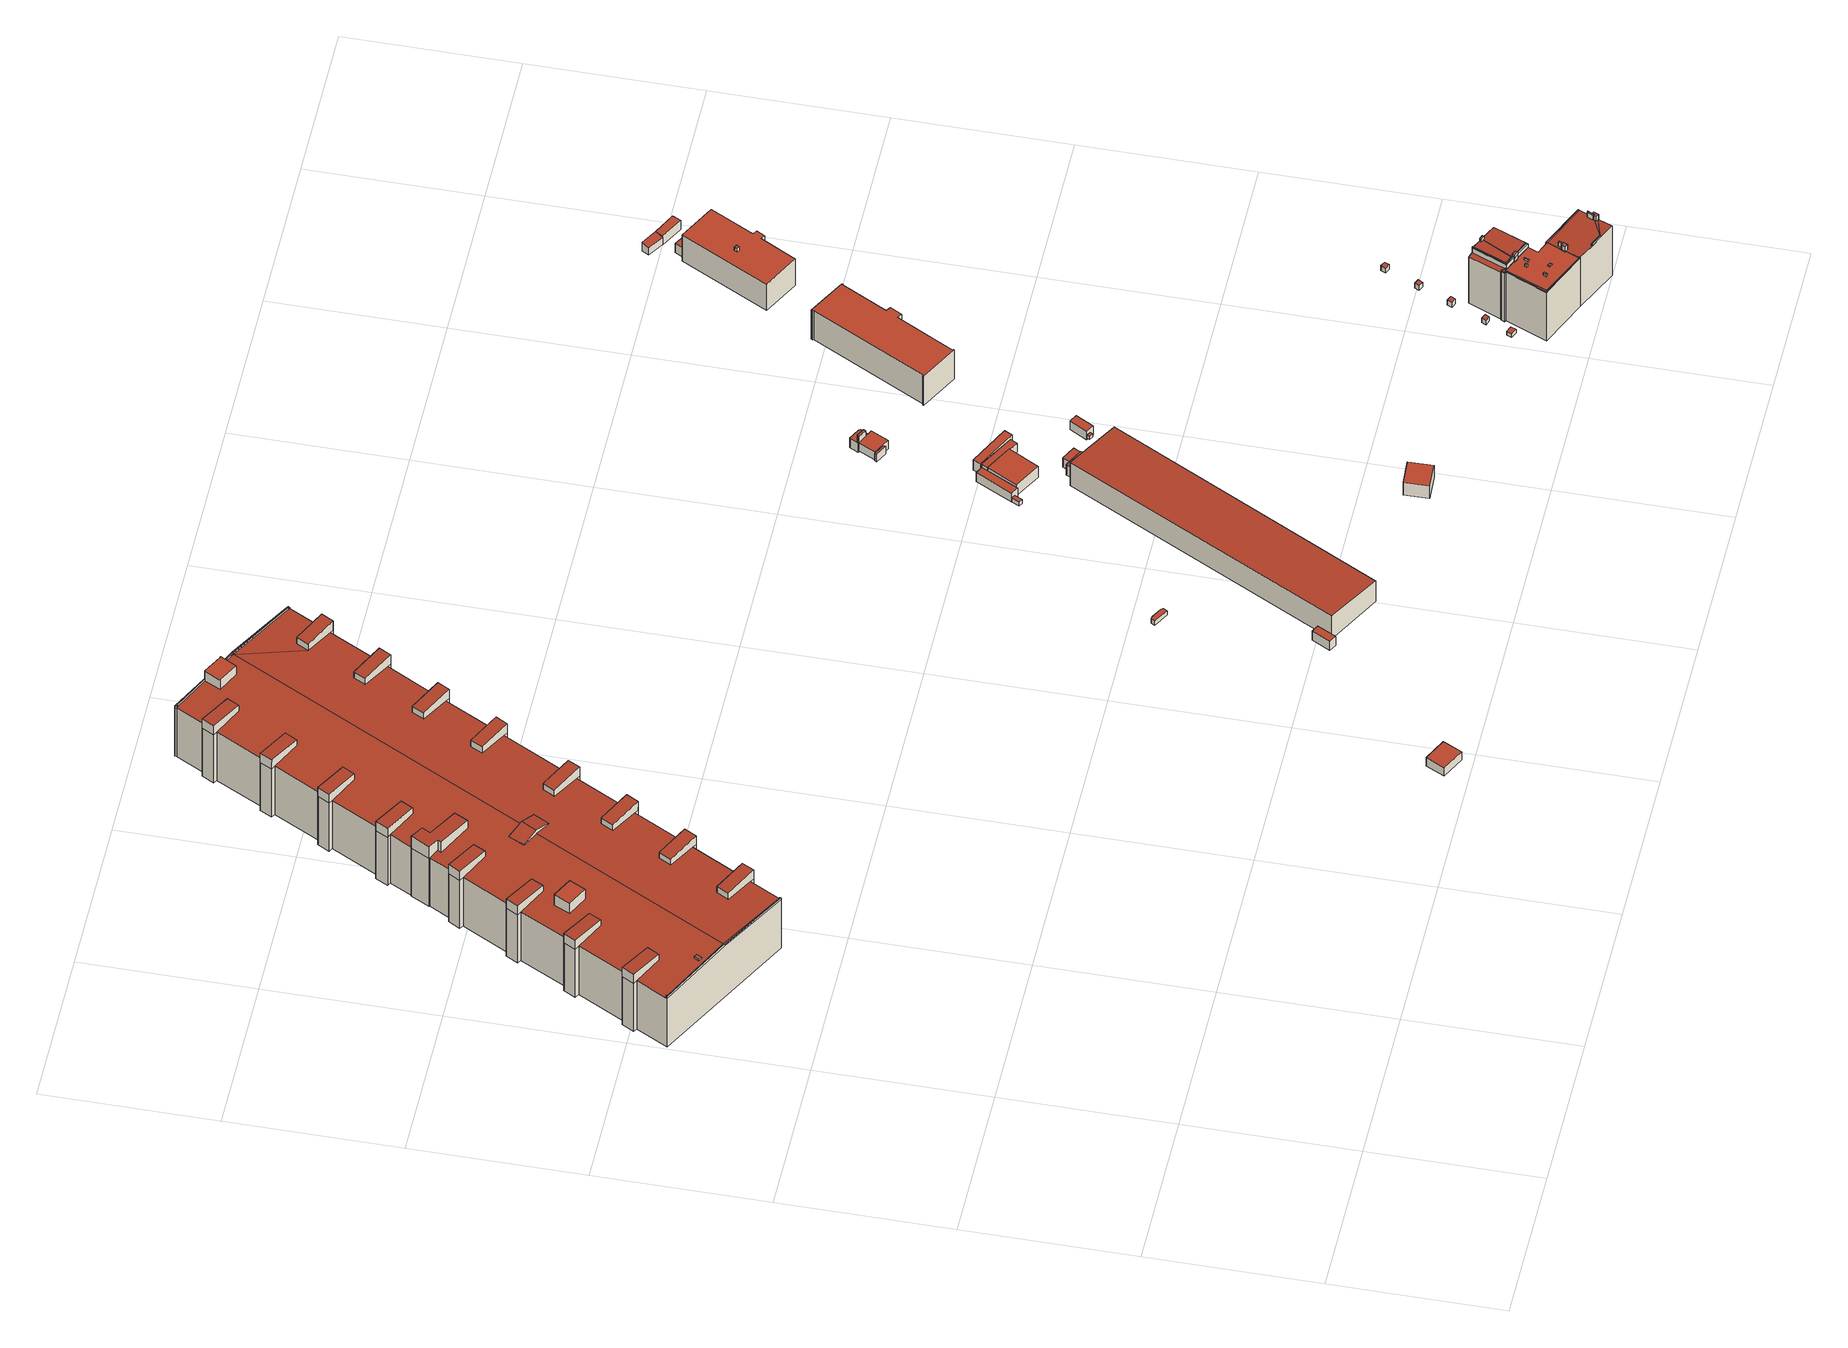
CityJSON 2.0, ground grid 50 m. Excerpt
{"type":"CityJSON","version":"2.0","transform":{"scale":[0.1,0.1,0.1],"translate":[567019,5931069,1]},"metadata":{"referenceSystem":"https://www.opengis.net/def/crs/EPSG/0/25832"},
"CityObjects":{
"building1":{"type":"Building","attributes":{"Grundfläche 2D":"8177.332605","Grundhöhe NN":"1.999"},"children":["building1-1"],"geometry":[{"type":"Solid","lod":"3","boundaries":[[[[0,1,2,3]],[[4,5,6,7]],[[8,9,10,11]],[[12,13,14,15]],[[16,17,18,19]],[[20,21,22,23]],[[24,25,26,27]],[[28,29,30,31]],[[32,33,34,35]],[[36,37,38,39]],[[40,41,42,43,44,45,46,47,48,49,50,51,52,53,54,55,56,57,58,59,60,61,62,63,64,65,66,67,68,69,70,71,72,73,74,75,76,77,78,79,80,81,82,83,84,85,86,87,88,89,90,91,92,93,94,95,96,97,98,99,100,101],[102,103,104,105]],[[106,107,108,57,109,110,111]],[[112,113,51,50,114,115,116,117,118,119,120,121,122,123,124,125,126,127,128,129,130,131,132,133,134,135,136,137,138,139,140,141,142,143,144,145,109,57,56]],[[146,147,148,149]],[[150,151,152,153]],[[151,154,155,156,157,152]],[[158,159,160,161,162,163,164,165,166]],[[167,168,169,170]],[[171,172,173,174,175,176,177,178,179,180]],[[179,181,180]],[[175,182,183,184,176]],[[182,185,186,187]],[[187,183,182]],[[185,188,189,186]],[[190,181,179]],[[190,191,192,181]],[[193,194,195]],[[195,194,196,197]],[[198,194,193]],[[199,200,201]],[[193,201,200,198]],[[199,202,203,200]],[[204,205,206,207]],[[208,209,210,211,212,213,214,215,216,217]],[[218,219,220,221]],[[222,223,224,225]],[[226,227,228,229]],[[230,231,232,233,234,235]],[[236,237,0,3]],[[94,1,0,237,95]],[[94,93,2,1]],[[92,236,3,2,93]],[[238,239,5,4]],[[239,140,139,6,5]],[[139,138,7,6]],[[137,238,4,7,138]],[[240,241,9,8]],[[44,10,9,241,45]],[[44,43,11,10]],[[43,42,240,8,11]],[[242,243,147,146]],[[74,148,147,243,75]],[[149,148,74,73]],[[72,242,146,149,73]],[[54,53,150,153]],[[53,52,51,113,155,154,151,150]],[[113,112,156,155]],[[112,56,55,54,153,152,157,156]],[[162,161,59,58,175,174,163]],[[174,173,172,171,166,165,164,163]],[[171,180,62,61,60,160,159,158,166]],[[161,160,60,59]],[[244,245,12,15]],[[245,128,127,13,12]],[[127,126,14,13]],[[125,244,15,14,126]],[[246,247,167,170]],[[247,120,119,168,167]],[[119,118,169,168]],[[117,246,170,169,118]],[[182,175,58,57]],[[185,182,57,108]],[[108,107,188,185]],[[107,106,189,188]],[[186,189,106,248]],[[178,177,176,184,183,187,186,248,249,250,190,179]],[[250,251,191,190]],[[251,65,64,192,191]],[[181,192,64,63]],[[180,181,63,62]],[[193,195,252,253,254,199,201]],[[254,116,202,199]],[[116,115,203,202]],[[200,203,115,114]],[[50,49,198,200,114]],[[194,198,49,48]],[[196,194,48,47]],[[47,46,197,196]],[[195,197,46,252]],[[255,256,204,207]],[[135,205,204,256,136]],[[135,134,206,205]],[[133,255,207,206,134]],[[214,213,257,258]],[[214,258,91,90,216,215]],[[90,89,217,216]],[[89,88,208,217]],[[88,87,209,208]],[[87,86,210,209]],[[86,85,211,210]],[[85,84,257,213,212,211]],[[259,260,16,19]],[[260,144,143,17,16]],[[18,17,143,142]],[[141,259,19,18,142]],[[261,262,218,221]],[[262,124,123,219,218]],[[220,219,123,122]],[[121,261,221,220,122]],[[263,264,20,23]],[[264,79,78,21,20]],[[22,21,78,77]],[[76,263,23,22,77]],[[265,266,223,222]],[[41,40,224,223,266]],[[225,224,40,101]],[[100,265,222,225,101]],[[267,268,24,27]],[[98,25,24,268,99]],[[98,97,26,25]],[[96,267,27,26,97]],[[269,270,29,28]],[[83,82,30,29,270]],[[82,81,31,30]],[[80,269,28,31,81]],[[271,272,226,229]],[[272,111,110,227,226]],[[110,109,228,227]],[[109,145,271,229,228]],[[273,274,32,35]],[[274,132,131,33,32]],[[131,130,34,33]],[[129,273,35,34,130]],[[275,276,231,230]],[[276,71,70,232,231]],[[70,69,233,232]],[[234,233,69,68]],[[234,68,67,235]],[[66,275,230,235,67]],[[39,38,103,102]],[[36,39,102,105]],[[37,36,105,104]],[[38,37,104,103]],[[242,72,277,278]],[[243,242,278,279]],[[75,243,279,280]],[[76,75,280,281]],[[263,76,281,282]],[[264,263,282,283]],[[79,264,283,284]],[[80,79,284,285]],[[269,80,285,286]],[[270,269,286,287]],[[84,83,288,289]],[[83,270,287,288]],[[257,84,289,290]],[[258,257,290,291]],[[92,91,292,293]],[[91,258,291,292]],[[236,92,293,294]],[[237,236,294,295]],[[95,237,295,296]],[[96,95,296,297]],[[267,96,297,298]],[[268,267,298,299]],[[99,268,299,300]],[[100,99,300,301]],[[265,100,301,302]],[[266,265,302,303]],[[41,266,303,304]],[[42,41,304,305]],[[240,42,305,306]],[[241,240,306,307]],[[45,241,307,308]],[[252,46,45,308,309]],[[254,253,252,309,310]],[[117,116,254,310,311]],[[246,117,311,312]],[[247,246,312,313]],[[120,247,313,314]],[[121,120,314,315]],[[261,121,315,316]],[[262,261,316,317]],[[124,262,317,318]],[[125,124,318,319]],[[244,125,319,320]],[[245,244,320,321]],[[128,245,321,322]],[[129,128,322,323]],[[273,129,323,324]],[[274,273,324,325]],[[132,274,325,326]],[[133,132,326,327]],[[255,133,327,328]],[[256,255,328,329]],[[137,136,330,331]],[[136,256,329,330]],[[238,137,331,332]],[[239,238,332,333]],[[140,239,333,334]],[[141,140,334,335]],[[259,141,335,336]],[[260,259,336,337]],[[144,260,337,338]],[[145,144,338,339]],[[271,145,339,340]],[[272,271,340,341]],[[342,248,106,111,343,344]],[[111,272,341,343]],[[250,249,248,342,345]],[[251,250,345,346]],[[65,251,346]],[[66,65,346,347]],[[275,66,347,348]],[[276,275,348,349]],[[71,276,349,350]],[[72,71,350,277]],[[341,340,339,338,337,336,335,334,333,332,331,330,329,328,327,326,325,324,323,322,321,320,319,318,317,316,315,314,313,312,311,310,309,308,307,306,305,304,303,302,301,300,299,298,297,296,295,294,293,292,291,290,289,288,287,286,285,284,283,282,281,280,279,278,277,350,349,348,347,346,345,342,344,343]]]],"semantics":{"surfaces":[{"type":"RoofSurface"},{"type":"WallSurface"},{"type":"GroundSurface"}],"values":[[0,0,0,0,0,0,0,0,0,0,0,0,0,0,0,0,0,0,0,0,0,0,0,0,0,0,0,0,0,0,0,0,0,0,0,0,0,0,1,1,1,1,1,1,1,1,1,1,1,1,1,1,1,1,1,1,1,1,1,1,1,1,1,1,1,1,1,1,1,1,1,1,1,1,1,1,1,1,1,1,1,1,1,1,1,1,1,1,1,1,1,1,1,1,1,1,1,1,1,1,1,1,1,1,1,1,1,1,1,1,1,1,1,1,1,1,1,1,1,1,1,1,1,1,1,1,1,1,1,1,1,1,1,1,1,1,1,1,1,1,1,1,1,1,1,1,1,1,1,1,1,1,1,1,1,1,1,1,1,1,1,1,1,1,1,1,1,1,1,1,1,1,1,1,1,1,1,1,1,1,1,1,1,1,1,1,1,1,1,1,1,1,1,1,1,1,1,1,1,1,1,1,1,1,1,1,1,1,1,1,1,1,1,1,1,1,1,2]]}}]},
"building1-1":{"type":"BuildingInstallation","parents":["building1"],"geometry":[{"type":"MultiSurface","lod":"3","boundaries":[[[351,352,353,354]],[[355,356,354,353]],[[351,354,356,357]],[[352,351,357,358]],[[358,355,353,352]]],"semantics":{"surfaces":[{"type":"RoofSurface"},{"type":"WallSurface"}],"values":[0,1,1,1,1]}}]},
"building2":{"type":"Building","attributes":{"Grundfläche 2D":"45.530945","Grundhöhe NN":"5.556"},"geometry":[{"type":"Solid","lod":"3","boundaries":[[[[359,360,361,362]],[[363,364,362,361]],[[364,365,359,362]],[[365,366,360,359]],[[366,363,361,360]],[[366,365,364,363]]]],"semantics":{"surfaces":[{"type":"RoofSurface"},{"type":"WallSurface"},{"type":"GroundSurface"}],"values":[[0,1,1,1,1,2]]}}]},
"building3":{"type":"Building","attributes":{"Grundfläche 2D":"14.935235","Grundhöhe NN":"5.887"},"geometry":[{"type":"Solid","lod":"3","boundaries":[[[[367,368,369,370]],[[371,372,370,369]],[[372,373,367,370]],[[373,374,368,367]],[[374,371,369,368]],[[374,373,372,371]]]],"semantics":{"surfaces":[{"type":"RoofSurface"},{"type":"WallSurface"},{"type":"GroundSurface"}],"values":[[0,1,1,1,1,2]]}}]},
"building4":{"type":"Building","attributes":{"Grundfläche 2D":"7.793244","Grundhöhe NN":"5.470"},"geometry":[{"type":"Solid","lod":"3","boundaries":[[[[375,376,377,378,379,380]],[[381,382,379,378]],[[382,383,380,379]],[[383,384,375,380]],[[384,385,376,375]],[[385,386,377,376]],[[386,381,378,377]],[[381,386,385,384,383,382]]]],"semantics":{"surfaces":[{"type":"RoofSurface"},{"type":"WallSurface"},{"type":"GroundSurface"}],"values":[[0,1,1,1,1,1,1,2]]}}]},
"building5":{"type":"Building","attributes":{"Grundfläche 2D":"1644.615748","Grundhöhe NN":"5.691"},"geometry":[{"type":"Solid","lod":"3","boundaries":[[[[387,388,389,390]],[[391,392,390,389]],[[392,393,387,390]],[[393,394,388,387]],[[394,391,389,388]],[[394,393,392,391]]]],"semantics":{"surfaces":[{"type":"RoofSurface"},{"type":"WallSurface"},{"type":"GroundSurface"}],"values":[[0,1,1,1,1,2]]}}]},
"building6":{"type":"Building","attributes":{"Grundfläche 2D":"3.080340","Grundhöhe NN":"5.452"},"geometry":[{"type":"Solid","lod":"3","boundaries":[[[[395,396,397,398]],[[399,400,398,397]],[[400,401,395,398]],[[401,402,396,395]],[[402,399,397,396]],[[402,401,400,399]]]],"semantics":{"surfaces":[{"type":"RoofSurface"},{"type":"WallSurface"},{"type":"GroundSurface"}],"values":[[0,1,1,1,1,2]]}}]},
"building7":{"type":"Building","attributes":{"Grundfläche 2D":"55.580099","Grundhöhe NN":"1.701"},"geometry":[{"type":"Solid","lod":"3","boundaries":[[[[403,404,405,406]],[[407,408,406,405]],[[408,409,403,406]],[[409,410,404,403]],[[410,407,405,404]],[[410,409,408,407]]]],"semantics":{"surfaces":[{"type":"RoofSurface"},{"type":"WallSurface"},{"type":"GroundSurface"}],"values":[[0,1,1,1,1,2]]}}]},
"building8":{"type":"Building","attributes":{"Grundfläche 2D":"29.846400","Grundhöhe NN":"5.433"},"geometry":[{"type":"Solid","lod":"3","boundaries":[[[[411,412,413,414]],[[412,411,415,416]],[[413,412,416,417]],[[414,413,417,418]],[[411,414,418,415]],[[416,415,418,417]]]],"semantics":{"surfaces":[{"type":"RoofSurface"},{"type":"WallSurface"},{"type":"GroundSurface"}],"values":[[0,1,1,1,1,2]]}}]},
"building9":{"type":"Building","attributes":{"Grundfläche 2D":"90.494295","Grundhöhe NN":"5.610"},"geometry":[{"type":"Solid","lod":"3","boundaries":[[[[419,420,421,422]],[[420,419,423,424]],[[421,420,424,425]],[[422,421,425,426]],[[419,422,426,423]],[[424,423,426,425]]]],"semantics":{"surfaces":[{"type":"RoofSurface"},{"type":"WallSurface"},{"type":"GroundSurface"}],"values":[[0,1,1,1,1,2]]}}]},
"building10":{"type":"Building","attributes":{"Grundfläche 2D":"14.494335","Grundhöhe NN":"5.691"},"geometry":[{"type":"Solid","lod":"3","boundaries":[[[[427,428,429,430]],[[431,432,430,429]],[[432,433,427,430]],[[433,434,428,427]],[[434,431,429,428]],[[434,433,432,431]]]],"semantics":{"surfaces":[{"type":"RoofSurface"},{"type":"WallSurface"},{"type":"GroundSurface"}],"values":[[0,1,1,1,1,2]]}}]},
"building11":{"type":"Building","attributes":{"Grundfläche 2D":"10.433059","Grundhöhe NN":"5.691"},"geometry":[{"type":"Solid","lod":"3","boundaries":[[[[435,436,437,438]],[[439,440,438,437]],[[440,441,435,438]],[[441,442,436,435]],[[442,439,437,436]],[[442,441,440,439]]]],"semantics":{"surfaces":[{"type":"RoofSurface"},{"type":"WallSurface"},{"type":"GroundSurface"}],"values":[[0,1,1,1,1,2]]}}]},
"building12":{"type":"Building","attributes":{"Grundfläche 2D":"28.286382","Grundhöhe NN":"5.795"},"geometry":[{"type":"Solid","lod":"3","boundaries":[[[[443,444,445,446]],[[444,443,447,448]],[[445,444,448,449]],[[446,445,449,450]],[[443,446,450,447]],[[448,447,450,449]]]],"semantics":{"surfaces":[{"type":"RoofSurface"},{"type":"WallSurface"},{"type":"GroundSurface"}],"values":[[0,1,1,1,1,2]]}}]},
"building13":{"type":"Building","attributes":{"Grundfläche 2D":"35.046767","Grundhöhe NN":"5.652"},"geometry":[{"type":"Solid","lod":"3","boundaries":[[[[451,452,453,454]],[[452,451,455,456]],[[453,452,456,457]],[[454,453,457,458]],[[451,454,458,455]],[[456,455,458,457]]]],"semantics":{"surfaces":[{"type":"RoofSurface"},{"type":"WallSurface"},{"type":"GroundSurface"}],"values":[[0,1,1,1,1,2]]}}]},
"building14":{"type":"Building","attributes":{"Grundfläche 2D":"2.552294","Grundhöhe NN":"5.401"},"geometry":[{"type":"Solid","lod":"3","boundaries":[[[[459,460,461,462,463]],[[459,464,465,466,461,460]],[[466,467,462,461]],[[467,468,463,462]],[[468,464,459,463]],[[466,465,464,468,467]]]],"semantics":{"surfaces":[{"type":"RoofSurface"},{"type":"WallSurface"},{"type":"GroundSurface"}],"values":[[0,1,1,1,1,2]]}}]},
"building15":{"type":"Building","attributes":{"Grundfläche 2D":"1.152206","Grundhöhe NN":"6.687"},"geometry":[{"type":"Solid","lod":"3","boundaries":[[[[469,470,471,472]],[[473,474,472,471]],[[474,475,469,472]],[[475,476,470,469]],[[476,473,471,470]],[[476,475,474,473]]]],"semantics":{"surfaces":[{"type":"RoofSurface"},{"type":"WallSurface"},{"type":"GroundSurface"}],"values":[[0,1,1,1,1,2]]}}]},
"building16":{"type":"Building","attributes":{"Grundfläche 2D":"30.667508","Grundhöhe NN":"5.374"},"geometry":[{"type":"Solid","lod":"3","boundaries":[[[[477,478,479,480,481]],[[479,478,465,482]],[[480,479,482,483]],[[484,477,481,480,483,485]],[[478,477,484,465]],[[483,482,465,484,485]]]],"semantics":{"surfaces":[{"type":"RoofSurface"},{"type":"WallSurface"},{"type":"GroundSurface"}],"values":[[0,1,1,1,1,2]]}}]},
"building17":{"type":"Building","attributes":{"Grundfläche 2D":"15.063356","Grundhöhe NN":"6.033"},"geometry":[{"type":"Solid","lod":"3","boundaries":[[[[486,487,488,489]],[[487,486,490,491]],[[488,487,491,492]],[[489,488,492,493]],[[486,489,493,490]],[[491,490,493,492]]]],"semantics":{"surfaces":[{"type":"RoofSurface"},{"type":"WallSurface"},{"type":"GroundSurface"}],"values":[[0,1,1,1,1,2]]}}]},
"building18":{"type":"Building","attributes":{"Grundfläche 2D":"12.378749","Grundhöhe NN":"4.749"},"children":["building18-1"],"geometry":[{"type":"Solid","lod":"3","boundaries":[[[[494,495,496,497,498,499,500,501]],[[502,497,496,495,494,503,504]],[[498,497,502,505]],[[499,498,505,506]],[[500,499,506,507]],[[501,500,507,508]],[[494,501,508,503]],[[506,505,502,504,503,508,507]]]],"semantics":{"surfaces":[{"type":"RoofSurface"},{"type":"WallSurface"},{"type":"GroundSurface"}],"values":[[0,1,1,1,1,1,1,2]]}}]},
"building18-1":{"type":"BuildingInstallation","parents":["building18"],"geometry":[{"type":"MultiSurface","lod":"3","boundaries":[[[509,510,511,512]],[[495,496,512,511]],[[496,513,509,512]],[[510,509,513,514]],[[514,495,511,510]]],"semantics":{"surfaces":[{"type":"RoofSurface"},{"type":"WallSurface"}],"values":[0,1,1,1,1]}}]},
"building19":{"type":"Building","attributes":{"Grundfläche 2D":"3.534161","Grundhöhe NN":"2.428"},"geometry":[{"type":"Solid","lod":"3","boundaries":[[[[515,516,517,518]],[[519,520,518,517]],[[520,521,515,518]],[[521,522,516,515]],[[522,519,517,516]],[[522,521,520,519]]]],"semantics":{"surfaces":[{"type":"RoofSurface"},{"type":"WallSurface"},{"type":"GroundSurface"}],"values":[[0,1,1,1,1,2]]}}]},
"building20":{"type":"Building","attributes":{"Grundfläche 2D":"477.364009","Grundhöhe NN":"5.325"},"geometry":[{"type":"Solid","lod":"3","boundaries":[[[[523,524,525,526,527,528,529,530,531,532,533,534,535,536,537,538]],[[539,540,528,527]],[[540,541,529,528]],[[541,542,530,529]],[[542,543,531,530]],[[543,544,532,531]],[[544,545,533,532]],[[545,546,534,533]],[[546,547,535,534]],[[547,548,536,535]],[[548,549,537,536]],[[549,550,538,537]],[[550,551,523,538]],[[551,552,524,523]],[[552,553,525,524]],[[553,554,526,525]],[[554,539,527,526]],[[548,547,546,545,544,543,542,541,540,539,554,553,552,551,550,549]]]],"semantics":{"surfaces":[{"type":"RoofSurface"},{"type":"WallSurface"},{"type":"GroundSurface"}],"values":[[0,1,1,1,1,1,1,1,1,1,1,1,1,1,1,1,1,2]]}}]},
"building21":{"type":"Building","attributes":{"Grundfläche 2D":"2.264526","Grundhöhe NN":"2.477"},"geometry":[{"type":"Solid","lod":"3","boundaries":[[[[555,556,557,558]],[[559,560,558,557]],[[560,561,555,558]],[[561,562,556,555]],[[562,559,557,556]],[[562,561,560,559]]]],"semantics":{"surfaces":[{"type":"RoofSurface"},{"type":"WallSurface"},{"type":"GroundSurface"}],"values":[[0,1,1,1,1,2]]}}]},
"building22":{"type":"Building","attributes":{"Grundfläche 2D":"2.430796","Grundhöhe NN":"2.696"},"geometry":[{"type":"Solid","lod":"3","boundaries":[[[[563,564,565,566]],[[567,568,566,565]],[[568,569,563,566]],[[569,570,564,563]],[[570,567,565,564]],[[570,569,568,567]]]],"semantics":{"surfaces":[{"type":"RoofSurface"},{"type":"WallSurface"},{"type":"GroundSurface"}],"values":[[0,1,1,1,1,2]]}}]},
"building23":{"type":"Building","attributes":{"Grundfläche 2D":"363.964312","Grundhöhe NN":"2.199"},"children":["building23-1","building23-2","building23-3","building23-4","building23-5","building23-6","building23-7","building23-8","building23-9","building23-10"],"geometry":[{"type":"Solid","lod":"3","boundaries":[[[[571,572,573,574,575,576,577,578,579,580,581,582,583,584,585,586,587,588,589,590,591,592,593]],[[594,595,596]],[[594,597,598,599]],[[600,595,594,599,601,602]],[[603,604,605,606,607,595,600,602,601,599,608,609,576]],[[610,611,608]],[[611,609,608]],[[612,607,606]],[[609,577,576]],[[577,609,613,614,578]],[[580,579,615,616]],[[581,580,616,617]],[[579,578,614,615]],[[582,581,617,618]],[[583,582,618,619]],[[585,584,620,621]],[[590,589,622,623]],[[584,583,619,620]],[[624,587,586,585,621,625]],[[589,588,626,622]],[[588,587,624,626]],[[591,590,623,627]],[[592,591,627,628]],[[593,592,628,629]],[[571,593,629,630]],[[594,596,631,632]],[[597,594,632,633]],[[598,597,633,634]],[[599,598,634,635]],[[610,608,599,635,636]],[[611,610,636,637]],[[611,637,613,609]],[[575,603,576]],[[603,575,574,604]],[[604,574,573,605]],[[606,605,573,572]],[[612,606,572,571]],[[595,607,612,571,630,631,596]],[[621,620,619,618,617,616,615,614,613,637,636,635,634,633,632,631,630,629,628,627,623,622,626,624,625]]]],"semantics":{"surfaces":[{"type":"RoofSurface"},{"type":"WallSurface"},{"type":"GroundSurface"}],"values":[[0,0,0,0,0,0,0,0,1,1,1,1,1,1,1,1,1,1,1,1,1,1,1,1,1,1,1,1,1,1,1,1,1,1,1,1,1,1,2]]}}]},
"building23-1":{"type":"BuildingInstallation","parents":["building23"],"geometry":[{"type":"MultiSurface","lod":"3","boundaries":[[[638,639,640,641]],[[641,640,642,643]],[[638,641,643,644]],[[639,638,644,645]],[[640,639,645,642]]],"semantics":{"surfaces":[{"type":"RoofSurface"},{"type":"WallSurface"}],"values":[0,1,1,1,1]}}]},
"building23-2":{"type":"BuildingInstallation","parents":["building23"],"geometry":[{"type":"MultiSurface","lod":"3","boundaries":[[[646,647,648,649]],[[649,648,650,651]],[[646,649,651,652]],[[647,646,652,653]],[[648,647,653,650]]],"semantics":{"surfaces":[{"type":"RoofSurface"},{"type":"WallSurface"}],"values":[0,1,1,1,1]}}]},
"building23-3":{"type":"BuildingInstallation","parents":["building23"],"geometry":[{"type":"MultiSurface","lod":"3","boundaries":[[[654,655,656,657]],[[657,656,658,659]],[[654,657,659,660]],[[655,654,660,661]],[[656,655,661,658]]],"semantics":{"surfaces":[{"type":"RoofSurface"},{"type":"WallSurface"}],"values":[0,1,1,1,1]}}]},
"building23-4":{"type":"BuildingInstallation","parents":["building23"],"geometry":[{"type":"MultiSurface","lod":"3","boundaries":[[[662,663,664,665]],[[665,664,666,667]],[[662,665,667,668]],[[663,662,668,669]],[[664,663,669,666]]],"semantics":{"surfaces":[{"type":"RoofSurface"},{"type":"WallSurface"}],"values":[0,1,1,1,1]}}]},
"building23-5":{"type":"BuildingInstallation","parents":["building23"],"geometry":[{"type":"MultiSurface","lod":"3","boundaries":[[[670,671,612,606,605,672,673,674,675,676,677,678,679]],[[612,571,572,606]],[[672,605,606,572,573,680]],[[673,672,680,681]],[[674,673,681,586]],[[586,587,675,674]],[[587,588,676,675]],[[588,589,677,676]],[[589,590,678,677]],[[590,591,679,678]],[[591,592,670,679]],[[592,593,671,670]],[[593,571,612,671]]],"semantics":{"surfaces":[{"type":"RoofSurface"},{"type":"WallSurface"}],"values":[0,1,1,1,1,1,1,1,1,1,1,1,1]}}]},
"building23-6":{"type":"BuildingInstallation","parents":["building23"],"geometry":[{"type":"MultiSurface","lod":"3","boundaries":[[[682,683,684,685]],[[685,684,686,687]],[[682,685,687,688]],[[683,682,688,689]],[[684,683,689,686]]],"semantics":{"surfaces":[{"type":"RoofSurface"},{"type":"WallSurface"}],"values":[0,1,1,1,1]}}]},
"building23-7":{"type":"BuildingInstallation","parents":["building23"],"geometry":[{"type":"MultiSurface","lod":"3","boundaries":[[[690,691,692,693,694]],[[695,690,694,696]],[[695,697,698,699,692,691,690]],[[699,700,693,692]],[[701,696,694,693,700]]],"semantics":{"surfaces":[{"type":"RoofSurface"},{"type":"WallSurface"}],"values":[0,1,1,1,1]}}]},
"building23-8":{"type":"BuildingInstallation","parents":["building23"],"geometry":[{"type":"MultiSurface","lod":"3","boundaries":[[[702,703,704,705]],[[595,706,703,702]],[[707,704,703,706]],[[707,607,705,704]],[[702,705,607,595]]],"semantics":{"surfaces":[{"type":"RoofSurface"},{"type":"WallSurface"}],"values":[0,1,1,1,1]}}]},
"building23-9":{"type":"BuildingInstallation","parents":["building23"],"geometry":[{"type":"MultiSurface","lod":"3","boundaries":[[[708,709,710,711,712,713,714,715,716,717]],[[597,598,709,708]],[[598,599,718,711,710,709]],[[718,719,720,601,721,714,713,712,711]],[[602,722,715,714,721]],[[717,716,715,722,600,723]],[[717,723,594,597,708]]],"semantics":{"surfaces":[{"type":"RoofSurface"},{"type":"WallSurface"}],"values":[0,1,1,1,1,1,1]}}]},
"building23-10":{"type":"BuildingInstallation","parents":["building23"],"geometry":[{"type":"MultiSurface","lod":"3","boundaries":[[[724,725,726,727,728]],[[726,725,729,730]],[[727,726,730,731]],[[731,732,728,727]],[[729,725,724,728,732,733]]],"semantics":{"surfaces":[{"type":"RoofSurface"},{"type":"WallSurface"}],"values":[0,1,1,1,1]}}]},
"building24":{"type":"Building","attributes":{"Grundfläche 2D":"128.311262","Grundhöhe NN":"2.653"},"children":["building24-1","building24-2","building24-3","building24-4","building24-5"],"geometry":[{"type":"Solid","lod":"3","boundaries":[[[[734,735,736,737]],[[738,739,740,741,742,743,744,745,746,747,748,749,736],[734,737,736,735]],[[750,747,746]],[[751,752,753,754,755,756]],[[736,749,757,758]],[[738,736,758,759]],[[739,738,759,760]],[[740,739,760,761]],[[741,740,761,762]],[[742,741,762,763]],[[764,756,750,746,745,744,743,742,763,765]],[[766,767,757,749,748,747,750,756,755]],[[751,756,764,768]],[[752,751,768,769]],[[753,752,769,770]],[[754,753,770,771]],[[755,754,771,766]],[[758,757,767,766,771,770,769,768,764,765,763,762,761,760,759]]]],"semantics":{"surfaces":[{"type":"RoofSurface"},{"type":"WallSurface"},{"type":"GroundSurface"}],"values":[[0,0,0,0,1,1,1,1,1,1,1,1,1,1,1,1,1,2]]}}]},
"building24-1":{"type":"BuildingInstallation","parents":["building24"],"geometry":[{"type":"MultiSurface","lod":"3","boundaries":[[[772,773,774,775,776]],[[745,777,772,776]],[[778,774,773,772,777,734]],[[778,743,775,774]],[[743,744,745,776,775]]],"semantics":{"surfaces":[{"type":"RoofSurface"},{"type":"WallSurface"}],"values":[0,1,1,1,1]}}]},
"building24-2":{"type":"BuildingInstallation","parents":["building24"],"geometry":[{"type":"MultiSurface","lod":"3","boundaries":[[[779,780,781,782,783,784,785]],[[786,787,788,783,782,781]],[[747,748,749,779,785,784]],[[780,779,749,736]]],"semantics":{"surfaces":[{"type":"RoofSurface"},{"type":"WallSurface"}],"values":[0,1,1,1]}}]},
"building24-3":{"type":"BuildingInstallation","parents":["building24"],"geometry":[{"type":"MultiSurface","lod":"3","boundaries":[[[789,790,791,792,793,794,795,796]],[[738,739,792,791]],[[740,797,798,799,800,795,794,793,792,739]],[[737,735,789,796,795,800]],[[786,781,780,736,738,791,790,789,735]]],"semantics":{"surfaces":[{"type":"RoofSurface"},{"type":"WallSurface"}],"values":[0,1,1,1,1]}}]},
"building24-4":{"type":"BuildingInstallation","parents":["building24"],"geometry":[{"type":"MultiSurface","lod":"3","boundaries":[[[798,797,801,802]],[[803,804,802,801]],[[798,802,804,799]],[[740,803,801,797]]],"semantics":{"surfaces":[{"type":"RoofSurface"},{"type":"WallSurface"}],"values":[0,1,1,1]}}]},
"building24-5":{"type":"BuildingInstallation","parents":["building24"],"geometry":[{"type":"MultiSurface","lod":"3","boundaries":[[[805,806,784,783,807,808]],[[788,809,807,783]],[[809,810,808,807]],[[805,808,810,746]],[[746,750,806,805]],[[750,747,784,806]]],"semantics":{"surfaces":[{"type":"RoofSurface"},{"type":"WallSurface"}],"values":[0,1,1,1,1,1]}}]},
"building25":{"type":"Building","attributes":{"Grundfläche 2D":"2.345097","Grundhöhe NN":"3.035"},"geometry":[{"type":"Solid","lod":"3","boundaries":[[[[811,812,813,814]],[[815,816,814,813]],[[816,817,811,814]],[[817,818,812,811]],[[818,815,813,812]],[[818,817,816,815]]]],"semantics":{"surfaces":[{"type":"RoofSurface"},{"type":"WallSurface"},{"type":"GroundSurface"}],"values":[[0,1,1,1,1,2]]}}]},
"building26":{"type":"Building","attributes":{"Grundfläche 2D":"2.380769","Grundhöhe NN":"3.156"},"geometry":[{"type":"Solid","lod":"3","boundaries":[[[[819,820,821,822]],[[823,824,822,821]],[[824,825,819,822]],[[825,826,820,819]],[[826,823,821,820]],[[826,825,824,823]]]],"semantics":{"surfaces":[{"type":"RoofSurface"},{"type":"WallSurface"},{"type":"GroundSurface"}],"values":[[0,1,1,1,1,2]]}}]},
"building27":{"type":"Building","attributes":{"Grundfläche 2D":"357.229988","Grundhöhe NN":"5.171"},"children":["building27-1"],"geometry":[{"type":"Solid","lod":"3","boundaries":[[[[827,828,829,830,831,832,833,834]],[[835,836,834,833]],[[836,837,827,834]],[[837,838,828,827]],[[838,839,829,828]],[[839,840,830,829]],[[840,841,831,830]],[[841,842,832,831]],[[842,835,833,832]],[[842,841,840,839,838,837,836,835]]]],"semantics":{"surfaces":[{"type":"RoofSurface"},{"type":"WallSurface"},{"type":"GroundSurface"}],"values":[[0,1,1,1,1,1,1,1,1,2]]}}]},
"building27-1":{"type":"BuildingInstallation","parents":["building27"],"geometry":[{"type":"MultiSurface","lod":"3","boundaries":[[[843,844,845,846]],[[846,845,847,848]],[[843,846,848,849]],[[844,843,849,850]],[[845,844,850,847]]],"semantics":{"surfaces":[{"type":"RoofSurface"},{"type":"WallSurface"}],"values":[0,1,1,1,1]}}]},
"building28":{"type":"Building","attributes":{"Grundfläche 2D":"15.662030","Grundhöhe NN":"5.171"},"geometry":[{"type":"Solid","lod":"3","boundaries":[[[[851,852,853,854]],[[855,856,854,853]],[[856,857,851,854]],[[857,858,852,851]],[[858,855,853,852]],[[858,857,856,855]]]],"semantics":{"surfaces":[{"type":"RoofSurface"},{"type":"WallSurface"},{"type":"GroundSurface"}],"values":[[0,1,1,1,1,2]]}}]},
"building29":{"type":"Building","attributes":{"Grundfläche 2D":"13.088889","Grundhöhe NN":"5.266"},"geometry":[{"type":"Solid","lod":"3","boundaries":[[[[859,860,861,862]],[[863,864,862,861]],[[864,865,859,862]],[[865,866,860,859]],[[866,863,861,860]],[[866,865,864,863]]]],"semantics":{"surfaces":[{"type":"RoofSurface"},{"type":"WallSurface"},{"type":"GroundSurface"}],"values":[[0,1,1,1,1,2]]}}]},
"building30":{"type":"Building","attributes":{"Grundfläche 2D":"18.993597","Grundhöhe NN":"5.247"},"geometry":[{"type":"Solid","lod":"3","boundaries":[[[[867,868,860,869]],[[870,871,869,860]],[[871,872,867,869]],[[872,873,868,867]],[[873,870,860,868]],[[873,872,871,870]]]],"semantics":{"surfaces":[{"type":"RoofSurface"},{"type":"WallSurface"},{"type":"GroundSurface"}],"values":[[0,1,1,1,1,2]]}}]}
},
"vertices":[
[326,2520,228],[420,2471,221],[438,2506,221],[345,2555,228],[981,2683,229],[999,2718,229],[905,2768,223],[887,2733,223],[64,2026,228],[45,1990,228],[138,1941,221],[157,1976,221],[695,2143,227],[602,2193,222],[583,2158,222],[677,2108,227],[1093,2896,229],[999,2946,223],[981,2911,223],[1075,2861,229],[537,2918,228],[630,2869,222],[649,2904,222],[556,2953,228],[232,2344,228],[326,2294,221],[344,2329,221],[251,2379,228],[462,2777,228],[444,2741,228],[537,2692,222],[556,2727,222],[788,2320,228],[695,2370,223],[676,2335,223],[770,2285,228],[260,2208,238],[319,2178,237],[343,2225,237],[283,2255,238],[232,2118,200],[150,2162,195],[75,2020,195],[157,1976,200],[138,1941,200],[56,1985,195],[9,1896,195],[14,1894,195],[13,1892,195],[218,1783,208],[221,1781,208],[524,2353,208],[523,2353,208],[477,2377,205],[501,2423,205],[547,2398,208],[548,2398,208],[1013,3276,208],[968,3300,205],[944,3254,205],[884,3286,201],[885,3289,201],[908,3332,201],[804,3386,195],[803,3385,195],[799,3387,195],[753,3300,195],[799,3275,197],[800,3275,197],[835,3256,200],[817,3221,200],[734,3265,195],[660,3123,195],[742,3080,200],[723,3045,200],[641,3088,195],[567,2948,195],[649,2904,200],[630,2869,200],[548,2912,195],[473,2771,195],[556,2727,200],[537,2692,200],[454,2736,195],[420,2670,195],[458,2650,197],[444,2625,197],[534,2577,203],[513,2537,203],[415,2589,196],[421,2600,196],[391,2616,195],[356,2550,195],[438,2506,200],[420,2471,200],[337,2514,195],[262,2373,195],[344,2329,200],[326,2294,200],[243,2338,195],[169,2197,195],[250,2153,200],[283,2255,199],[343,2225,202],[319,2178,202],[260,2208,199],[1221,3166,195],[1217,3168,195],[1218,3169,195],[1074,3086,200],[1093,3121,200],[1175,3078,195],[593,2374,205],[569,2328,205],[424,1673,195],[425,1674,195],[429,1672,195],[477,1762,195],[395,1805,200],[414,1840,200],[495,1797,195],[570,1938,195],[489,1981,200],[508,2016,200],[589,1973,195],[664,2115,195],[583,2158,200],[602,2193,200],[683,2150,195],[758,2292,195],[676,2335,200],[695,2370,200],[776,2327,195],[875,2513,195],[794,2556,200],[812,2591,200],[894,2548,195],[969,2690,195],[887,2733,200],[905,2768,200],[987,2725,195],[1063,2867,195],[981,2911,200],[999,2946,200],[1082,2902,195],[1156,3043,195],[648,3129,228],[630,3094,228],[723,3045,222],[742,3080,222],[477,2377,206],[523,2353,221],[547,2398,221],[501,2423,206],[524,2353,221],[569,2328,206],[593,2374,206],[548,2398,221],[908,3332,238],[885,3289,237],[884,3286,237],[944,3254,237],[968,3300,238],[969,3301,238],[967,3302,238],[966,3303,238],[909,3333,238],[508,1790,227],[414,1840,222],[395,1805,222],[489,1755,227],[909,3333,206],[966,3303,210],[967,3302,210],[969,3301,210],[968,3300,210],[971,3303,210],[970,3303,210],[910,3335,206],[843,3370,203],[908,3332,206],[804,3386,201],[1013,3276,213],[1015,3280,213],[991,3293,211],[1218,3169,200],[1224,3170,200],[1218,3173,200],[1217,3168,200],[1221,3166,200],[801,3392,201],[799,3387,201],[803,3385,201],[217,1780,213],[13,1892,201],[7,1891,201],[14,1894,201],[9,1896,201],[218,1783,213],[427,1668,201],[424,1673,201],[219,1778,212],[429,1672,201],[425,1674,201],[906,2541,229],[812,2591,223],[794,2556,223],[887,2506,229],[513,2537,230],[534,2577,230],[444,2625,235],[458,2650,235],[420,2670,238],[418,2671,239],[389,2616,239],[391,2616,239],[421,2600,236],[415,2589,237],[601,1966,227],[508,2016,222],[489,1981,222],[583,1931,227],[157,2203,228],[138,2168,228],[232,2118,221],[250,2153,221],[1186,3072,229],[1093,3121,223],[1074,3086,223],[1167,3037,229],[742,3306,228],[723,3270,228],[817,3221,222],[835,3256,222],[800,3275,224],[799,3275,224],[345,2555,194],[326,2520,194],[981,2683,194],[999,2718,194],[64,2026,194],[45,1990,194],[648,3129,194],[630,3094,194],[677,2108,194],[695,2143,194],[489,1755,194],[508,1790,194],[1224,3170,195],[1015,3280,208],[801,3392,194],[799,3387,194],[7,1891,195],[219,1778,208],[427,1668,195],[887,2506,194],[906,2541,194],[418,2671,194],[389,2616,194],[1075,2861,194],[1093,2896,194],[583,1931,194],[601,1966,194],[556,2953,194],[537,2918,194],[157,2203,194],[138,2168,194],[251,2379,194],[232,2344,194],[462,2777,194],[444,2741,194],[1167,3037,194],[1186,3072,194],[770,2285,194],[788,2320,194],[742,3306,194],[723,3270,194],[660,3123,10],[648,3129,10],[630,3094,10],[641,3088,10],[567,2948,10],[556,2953,10],[537,2918,10],[548,2912,10],[473,2771,10],[462,2777,10],[444,2741,10],[454,2736,10],[420,2670,10],[418,2671,10],[389,2616,10],[391,2616,10],[356,2550,10],[345,2555,10],[326,2520,10],[337,2514,10],[262,2373,10],[251,2379,10],[232,2344,10],[243,2338,10],[169,2197,10],[157,2203,10],[138,2168,10],[150,2162,10],[75,2020,10],[64,2026,10],[45,1990,10],[56,1985,10],[7,1891,10],[427,1668,10],[477,1762,10],[489,1755,10],[508,1790,10],[495,1797,10],[570,1938,10],[583,1931,10],[601,1966,10],[589,1973,10],[664,2115,10],[677,2108,10],[695,2143,10],[683,2150,10],[758,2292,10],[770,2285,10],[788,2320,10],[776,2327,10],[875,2513,10],[887,2506,10],[906,2541,10],[894,2548,10],[969,2690,10],[981,2683,10],[999,2718,10],[987,2725,10],[1063,2867,10],[1075,2861,10],[1093,2896,10],[1082,2902,10],[1156,3043,10],[1167,3037,10],[1186,3072,10],[1224,3170,10],[1175,3078,10],[1221,3166,10],[801,3392,10],[799,3387,10],[753,3300,10],[742,3306,10],[723,3270,10],[734,3265,10],
[170,1845,209],[160,1850,209],[152,1836,209],[162,1830,209],[152,1836,203],[162,1830,204],[170,1845,204],[160,1850,203],
[1466,82,77],[1399,115,77],[1372,60,77],[1439,27,77],[1372,60,46],[1439,27,46],[1466,82,46],[1399,115,46],
[1813,494,83],[1792,505,83],[1763,452,83],[1785,440,83],[1763,452,49],[1785,440,49],[1813,494,49],[1792,505,49],
[1810,921,61],[1780,937,61],[1772,939,61],[1765,927,61],[1809,903,61],[1815,914,61],[1765,927,45],[1809,903,45],[1815,914,45],[1810,921,45],[1780,937,45],[1772,939,45],
[1968,369,124],[2388,1165,124],[2226,1251,135],[1807,455,135],[2226,1251,47],[1807,455,47],[1968,369,47],[2388,1165,47],
[2148,1386,60],[2137,1392,60],[2126,1370,60],[2137,1364,60],[2126,1370,45],[2137,1364,45],[2148,1386,45],[2137,1392,45],
[2483,388,56],[2406,384,56],[2409,312,54],[2486,316,54],[2409,312,7],[2486,316,7],[2483,388,7],[2406,384,7],
[2193,1500,77],[2137,1392,77],[2159,1381,77],[2215,1489,77],[2193,1500,44],[2137,1392,44],[2159,1381,44],[2215,1489,44],
[2161,1383,87],[2239,1341,87],[2288,1430,87],[2209,1472,87],[2161,1383,46],[2239,1341,46],[2288,1430,46],[2209,1472,46],
[2318,1242,86],[2262,1269,86],[2252,1248,86],[2308,1221,86],[2252,1248,47],[2308,1221,47],[2318,1242,47],[2262,1269,47],
[2329,1263,83],[2288,1284,83],[2278,1263,83],[2319,1243,83],[2278,1263,47],[2319,1243,47],[2329,1263,47],[2288,1284,47],
[2212,1471,82],[2317,1414,82],[2328,1434,82],[2222,1492,82],[2212,1471,48],[2317,1414,48],[2328,1434,48],[2222,1492,48],
[2219,1493,85],[2342,1433,85],[2353,1456,85],[2230,1516,85],[2219,1493,47],[2342,1433,47],[2353,1456,47],[2230,1516,47],
[2247,1763,72],[2216,1779,72],[2214,1780,72],[2211,1774,72],[2244,1757,72],[2247,1763,44],[2216,1779,44],[2214,1780,44],[2211,1774,44],[2244,1757,44],
[2404,1227,69],[2408,1234,69],[2397,1241,69],[2393,1233,69],[2397,1241,57],[2393,1233,57],[2404,1227,57],[2408,1234,57],
[2242,1830,75],[2216,1779,75],[2264,1754,76],[2290,1805,76],[2244,1828,75],[2264,1754,44],[2290,1805,44],[2242,1830,44],[2244,1828,44],
[2426,1293,83],[2397,1241,83],[2419,1228,83],[2448,1281,83],[2426,1293,50],[2397,1241,50],[2419,1228,50],[2448,1281,50],
[2242,1830,73],[2244,1828,73],[2267,1816,73],[2279,1810,73],[2292,1834,73],[2288,1836,73],[2289,1839,73],[2256,1856,73],[2279,1810,37],[2242,1830,37],[2244,1828,37],[2292,1834,37],[2288,1836,37],[2289,1839,37],[2256,1856,37],
[2270,1822,97],[2247,1834,97],[2244,1828,97],[2267,1816,97],[2270,1822,73],[2247,1834,73],
[3029,216,28],[3048,208,28],[3055,224,28],[3036,232,28],[3055,224,14],[3036,232,14],[3029,216,14],[3048,208,14],
[2674,1832,154],[2660,1840,154],[2731,1974,154],[2733,1973,154],[2734,1976,154],[2622,2036,154],[2620,2031,154],[2623,2029,154],[2446,1696,154],[2443,1697,154],[2441,1693,154],[2553,1633,154],[2555,1637,154],[2553,1639,154],[2641,1805,154],[2655,1797,154],[2734,1976,43],[2622,2036,43],[2620,2031,43],[2623,2029,43],[2446,1696,43],[2443,1697,43],[2441,1693,43],[2553,1633,43],[2555,1637,43],[2553,1639,43],[2641,1805,43],[2655,1797,43],[2674,1832,43],[2660,1840,43],[2731,1974,43],[2733,1973,43],
[3082,300,32],[3067,306,32],[3061,293,32],[3076,287,32],[3061,293,15],[3076,287,15],[3082,300,15],[3067,306,15],
[3110,408,36],[3104,393,36],[3119,388,36],[3125,402,36],[3119,388,17],[3125,402,17],[3110,408,17],[3104,393,17],
[3180,61,196],[3181,63,196],[3180,63,196],[3198,103,196],[3195,105,196],[3207,130,196],[3220,159,196],[3180,176,196],[3193,205,196],[3187,208,196],[3146,226,196],[3145,224,196],[3131,229,196],[3132,232,196],[3102,245,196],[3102,246,196],[3103,248,196],[3093,253,196],[3094,256,196],[3090,258,196],[3085,247,196],[3091,245,196],[3037,123,196],[3331,44,197],[3263,23,200],[3311,1,200],[3333,43,197],[3339,57,196],[3338,58,196],[3326,52,197],[3333,55,197],[3330,54,197],[3195,105,197],[3198,103,197],[3180,63,200],[3181,63,200],[3227,39,200],[3357,99,194],[3220,159,194],[3359,103,194],[3222,164,194],[3180,61,200],[3220,159,12],[3180,176,12],[3193,205,12],[3187,208,12],[3146,226,12],[3145,224,12],[3131,229,12],[3132,232,12],[3102,245,12],[3094,256,12],[3090,258,12],[3103,248,12],[3102,246,12],[3093,253,12],[3085,247,12],[3091,245,12],[3037,123,12],[3180,61,12],[3311,1,12],[3331,44,12],[3333,43,12],[3339,57,12],[3338,58,12],[3359,103,12],[3222,164,12],
[3104,143,205],[3100,145,205],[3096,136,205],[3100,134,205],[3096,136,196],[3100,134,196],[3104,143,196],[3100,145,196],
[3148,205,203],[3145,206,203],[3140,195,203],[3143,193,203],[3140,195,196],[3143,193,196],[3148,205,196],[3145,206,196],
[3142,130,199],[3145,136,199],[3136,141,199],[3133,134,199],[3136,141,196],[3133,134,196],[3142,130,196],[3145,136,196],
[3127,198,204],[3122,200,204],[3120,194,204],[3124,192,204],[3120,194,196],[3124,192,196],[3127,198,196],[3122,200,196],
[3091,245,200],[3037,123,200],[3042,124,200],[3095,249,200],[3102,246,200],[3103,248,200],[3093,253,200],[3094,256,200],[3090,258,200],[3085,247,200],[3042,124,196],[3095,249,196],
[3218,126,212],[3214,128,212],[3208,114,212],[3212,113,212],[3208,114,196],[3212,113,196],[3218,126,196],[3214,128,196],
[3329,54,215],[3330,56,215],[3338,73,215],[3334,74,215],[3326,56,215],[3329,54,197],[3326,56,197],[3330,56,197],[3332,60,196],[3338,73,196],[3334,74,196],[3328,61,196],
[3263,23,207],[3265,25,207],[3228,42,207],[3227,39,207],[3265,25,200],[3228,42,200],
[3333,43,214],[3339,57,214],[3338,58,214],[3335,59,214],[3334,59,214],[3334,57,214],[3332,53,214],[3327,55,214],[3326,52,214],[3324,47,214],[3335,59,196],[3334,59,196],[3334,57,197],[3332,53,197],[3327,55,197],[3324,47,197],
[3204,101,216],[3205,101,216],[3211,113,216],[3202,117,216],[3196,105,216],[3205,101,197],[3211,113,196],[3202,117,196],[3196,105,197],[3204,101,197],
[3182,326,211],[3134,237,211],[3132,232,211],[3135,237,211],[3131,229,211],[3145,224,211],[3146,226,211],[3193,205,208],[3236,308,208],[3188,329,211],[3184,330,211],[3176,334,211],[3147,346,213],[3103,248,213],[3102,246,213],[3102,245,213],[3145,347,213],[3129,354,193],[3089,259,193],[3094,256,194],[3093,253,194],[3103,248,195],[3145,347,195],[3102,245,17],[3132,232,17],[3131,229,17],[3145,224,17],[3146,226,17],[3193,205,17],[3236,308,17],[3145,347,17],[3147,346,17],[3103,248,17],[3102,246,17],[3129,354,17],[3089,259,17],[3094,256,17],[3093,253,17],
[3174,329,220],[3182,326,220],[3186,324,220],[3188,329,220],[3176,334,220],[3174,329,211],[3186,324,211],
[3102,245,217],[3132,232,217],[3134,235,217],[3133,236,217],[3106,247,217],[3103,248,217],[3102,246,217],[3134,235,211],[3133,236,211],[3106,247,213],
[3134,237,222],[3134,235,222],[3131,229,222],[3145,224,222],[3146,226,222],[3147,229,222],[3148,232,222],[3135,237,222],[3146,226,217],[3147,229,217],[3147,229,211],[3148,232,211],
[3187,208,216],[3189,211,216],[3187,208,208],[3189,211,208],
[3147,346,217],[3145,347,217],[3109,255,217],[3109,256,217],[3109,255,213],[3109,256,213],
[3166,498,39],[3152,505,39],[3145,492,39],[3159,485,39],[3145,492,20],[3159,485,20],[3166,498,20],[3152,505,20],
[3209,599,41],[3195,606,41],[3188,592,41],[3203,585,41],[3188,592,22],[3203,585,22],[3209,599,22],[3195,606,22],
[2866,2222,142],[2878,2215,142],[2892,2240,142],[2879,2247,142],[2946,2374,142],[2838,2431,142],[2703,2174,142],[2810,2118,142],[2703,2174,42],[2810,2118,42],[2866,2222,42],[2878,2215,42],[2892,2240,42],[2879,2247,42],[2946,2374,42],[2838,2431,42],
[2817,2279,155],[2809,2283,155],[2805,2274,155],[2812,2270,155],[2805,2274,142],[2812,2270,142],[2817,2279,142],[2809,2283,142],
[2918,2426,76],[2865,2456,76],[2852,2433,76],[2905,2404,76],[2852,2433,42],[2905,2404,42],[2918,2426,42],[2865,2456,42],
[2886,2494,71],[2899,2515,76],[2852,2543,76],[2840,2522,71],[2852,2543,43],[2840,2522,43],[2886,2494,43],[2899,2515,43],
[2952,2458,76],[2964,2483,76],[2886,2494,76],[2899,2515,42],[2886,2494,42],[2952,2458,42],[2964,2483,42]
]}
